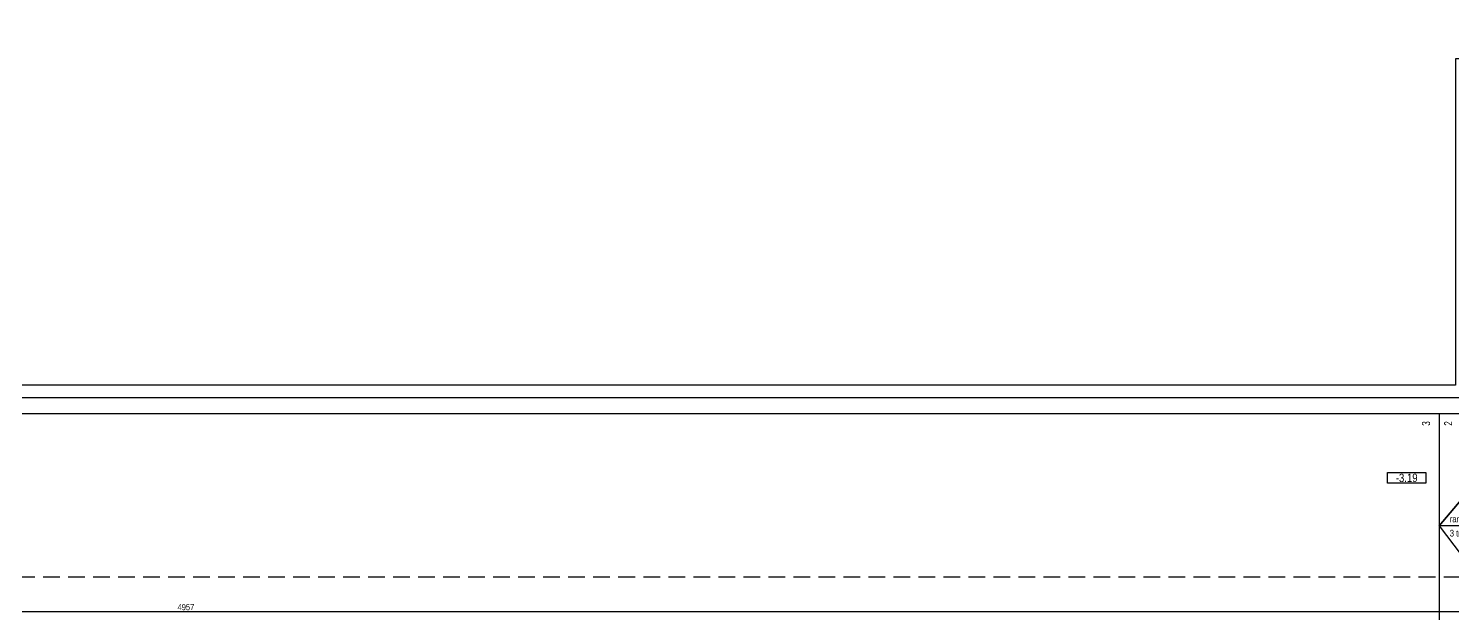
# Model space of a CAD drawing. Header units: metres. Extents: x 493 to 630, y -132 to -15.
# Drawn here: x 526.64 to 547.99, y -79.01 to -70.24 of the extents above; entities that cross this region are included whole.
import ezdxf
from ezdxf.enums import TextEntityAlignment as Align

# ---------------------------------------------------------------- set-up
doc = ezdxf.new("R2010")
doc.units = ezdxf.units.M
doc.header["$MEASUREMENT"] = 0
doc.header["$PDMODE"] = 3
doc.linetypes.add('HIDDEN2', pattern=[0.1875, 0.125, -0.0625])
for name, color, linetype in [('a_cote_50', 9, 'Continuous'), ('a_cote_nivel', 9, 'Continuous'), ('a_indicatii', 7, 'Continuous'), ('a_indicatii_text', 7, 'Continuous'), ('a_scari', 3, 'Continuous'), ('a_scari_punctat', 40, 'HIDDEN2'), ('a_text', 7, 'Continuous'), ('a_vederi', 74, 'Continuous')]:
    doc.layers.add(name, color=color, linetype=linetype)
doc.styles.add('ROMANS', font='ROMANS.shx', dxfattribs={"width": 0.75})
doc.styles.get("Standard").update_dxf_attribs({"font": 'ARIALN.TTF'})
doc.styles.add('Swiss Condensed Light', font='swisscl.ttf')
doc.dimstyles.new('50 cote', dxfattribs={"dimtxt": 0.09, "dimasz": 0.06, "dimexe": 0, "dimexo": 0, "dimgap": 0.018, "dimtad": 1, "dimdec": 1, "dimlfac": 100, "dimrnd": 0.5, "dimdsep": 46, "dimtxsty": 'Standard', "dimblk": 'OBLIQUE', "dimcen": 0.00045, "dimclrd": 256, "dimclrt": 4, "dimadec": 1, "dimazin": 0, "dimtfac": 1, "dimtdec": 1, "dimtix": 1, "dimtofl": 0, "dimtmove": 0, "dimatfit": 3, "dimldrblk": 'OBLIQUE', "dimfxl": 0, "dimtolj": 1, "dimtzin": 0, "dimarcsym": 0})

# ---------------------------------------------------------------- blocks, each defined once
blk = doc.blocks.new('COTE_NIVEL_DRAFT')
at = {"layer": 'a_cote_nivel'}
blk.add_lwpolyline([(-27.5, -2.5), (27.5, -2.5), (27.5, -17.5), (-27.5, -17.5)], close=True, dxfattribs=at)
blk = doc.blocks.new('cota nivel')
at = {"layer": 'a_cote_nivel', "xscale": 1.272727272727934, "yscale": 1.272727272727934, "zscale": 1.272727272727934}
blk.add_blockref('COTE_NIVEL_DRAFT', (0, 12.7), dxfattribs=at)
at = {"layer": 'a_cote_nivel', "style": 'ROMANS', "width": 0.6}
blk.add_attdef('COTA', text='', height=15.3, dxfattribs=at).set_placement((0, 0), align=Align.MIDDLE_CENTER)
blk = doc.blocks.new('_Oblique')
at = {"color": 0, "linetype": 'ByBlock', "lineweight": -2}
blk.add_line((-0.5, -0.5), (0.5, 0.5), dxfattribs=at)
blk = doc.blocks.new('*D1162')
at = {"layer": 'a_cote_50', "lineweight": -2, "ltscale": 0.3}
blk.add_line((-52.852, -53.262), (-3.282, -53.262), dxfattribs=at)
at = {"layer": 'Defpoints', "color": 0, "ltscale": 0.3}
for p in [(-3.282, -53.262), (-52.852, -53.669), (-3.282, -53.669)]:
    blk.add_point(p, dxfattribs=at)
at = {"layer": 'a_cote_50', "lineweight": -2, "ltscale": 0.3, "xscale": 0.06, "yscale": 0.06, "zscale": 0.06, "rotation": 180}
blk.add_blockref('_Oblique', (-52.852, -53.262), dxfattribs=at)
at = {"layer": 'a_cote_50', "lineweight": -2, "ltscale": 0.3, "xscale": 0.06, "yscale": 0.06, "zscale": 0.06}
blk.add_blockref('_Oblique', (-3.282, -53.262), dxfattribs=at)
at = {"layer": 'a_cote_50', "color": 4, "ltscale": 0.3, "insert": (-28.067, -53.198), "char_height": 0.09, "attachment_point": 5}
blk.add_mtext('\\A1;4957', dxfattribs=at)
blk = doc.blocks.new('COTE EXY')
at = {"layer": 'a_cote_50', "ltscale": 0.3}
dim = blk.add_linear_dim(base=(-3.2821, -53.2624), p1=(-52.8521, -53.6694), p2=(-3.2821, -53.6694), dimstyle='50 cote', dxfattribs=at)
dim.commit()
dim.dimension.update_dxf_attribs({"geometry": '*D1162', "text_midpoint": (-28.0671, -53.1984)})

msp = doc.modelspace()

# ---------------------------------------------------------------- linework, layer by layer
at = {"layer": 'a_scari', "ltscale": 0.3}
for points in [[(547.7905, -76.0116), (547.7905, -79.3896)], [(548.4551, -77.6996), (547.7905, -77.6996), (548.1228, -77.3059), (547.7905, -77.6996), (548.1228, -78.1315)]]:
    msp.add_lwpolyline(points, dxfattribs=at)
at = {"layer": 'a_scari_punctat', "ltscale": 2}
msp.add_lwpolyline([(524.9835, -78.4648), (556.3323, -78.4648), (556.336, -70.6526), (559.1467, -70.6526), (559.1467, -65.0296), (551.443, -65.0296), (551.443, -57.3703), (559.143, -57.3703), (559.1431, -52.0265), (556.4463, -52.0265), (556.4099, -41.0734)], dxfattribs=at)
at = {"layer": 'a_vederi', "ltscale": 0.3}
msp.add_lwpolyline([(506.7974, -75.5916), (506.7974, -76.0116), (548.4551, -76.0116), (548.4551, -70.6946), (548.0351, -70.6946), (548.0351, -75.5916), (548.0351, -75.5916)], close=True, dxfattribs=at)
msp.add_lwpolyline([(506.7974, -75.7716), (548.2151, -75.7716), (548.2151, -70.6946)], dxfattribs=at)

# ---------------------------------------------------------------- block references
at = {"layer": 'a_cote_50'}
msp.add_blockref('COTE EXY', (557.0671, -25.7202), dxfattribs=at)
at = {"layer": 'a_indicatii'}
ref = msp.add_blockref('cota nivel', (547.3037, -76.979), dxfattribs=dict(at, xscale=0.008200420351329285, yscale=0.008200420351329285, zscale=0.008200420351329285))
ref.add_attrib('COTA', '-3.19', dxfattribs={"layer": 'a_cote_nivel', "height": 0.12524}).set_placement((547.3037, -76.979), align=Align.MIDDLE_CENTER)

# ---------------------------------------------------------------- texts
at = {"layer": 'a_indicatii_text', "linetype": 'Continuous', "style": 'Swiss Condensed Light'}
for s, p in [('3', (547.6535, -76.198)), ('2', (547.9858, -76.1976))]:
    msp.add_text(s, height=0.12, rotation=90, dxfattribs=at).set_placement(p)
at = {"layer": 'a_text', "char_height": 0.1, "width": 1.87247, "attachment_point": 1}
for s, insert in [('\\pt0.1;rampa urca de la demisol', (547.95, -77.5455)), ('3 tr. 33 X 17cm', (547.95, -77.7582))]:
    msp.add_mtext(s, dxfattribs=dict(at, insert=insert))

doc.saveas('drawing.dxf')
